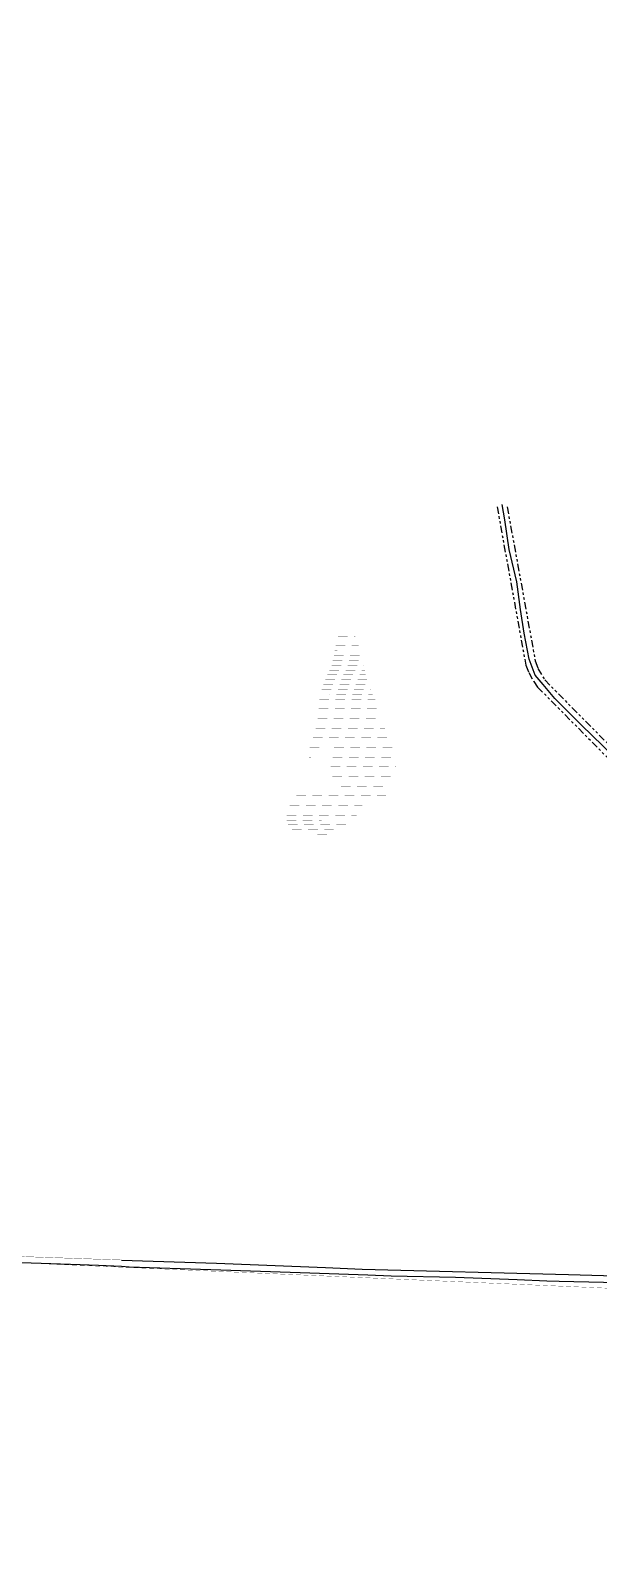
# Model space of a CAD drawing. Extents: x 204256 to 207861, y 4845615 to 4848347.
# Drawn here: x 205740 to 206092, y 4845615 to 4846552 of the extents above; entities that cross this region are included whole.
import ezdxf

# ---------------------------------------------------------------- set-up
doc = ezdxf.new("R2010")
doc.units = 0
doc.header["$LTSCALE"] = 1.5
doc.header["$MEASUREMENT"] = 0
doc.linetypes.add('TRACO_25', pattern=[8, 3, -1, 1, -1, 1, -1])
for name, color, linetype in [('HD-AREA-SUJ-INUND', 170, 'CONTINUOUS'), ('LM-LIM-SETOR-FISCAL', 7, 'CONTINUOUS'), ('SV-EIXO-RUA-N-PAV', 6, 'CONTINUOUS'), ('SV-EIXO-RUA-PAV', 20, 'CONTINUOUS'), ('SV-RUA-PAVIM-S-GUIA-C-GUIA', 7, 'CONTINUOUS')]:
    doc.layers.add(name, color=color, linetype=linetype)
doc.linetypes.add('Limite', pattern='A,20,-3,[130,ltypeshp.shx,S=6.35,R=0,X=0,Y=0],-3,20', length=46)

# ---------------------------------------------------------------- blocks, each defined once
blk = doc.blocks.new('*X15')
at = {"layer": 'HD-AREA-SUJ-INUND', "const_width": 0.13}
for points in [[(205930.316371, 4846176.550396), (205936.316371, 4846176.551212)], [(205931.694381, 4846179.550443), (205937.694381, 4846179.551394)], [(205940.316371, 4846176.551756), (205941.200464, 4846176.550505)], [(205928.380288, 4846167.550278), (205934.380288, 4846167.550956)], [(205928.838798, 4846170.550316), (205934.838798, 4846170.551027)], [(205929.429533, 4846173.550354), (205935.429533, 4846173.551105)], [(205938.380288, 4846167.551409), (205943.380288, 4846167.551974)], [(205938.838797, 4846170.551501), (205942.838797, 4846170.551975)], [(205939.429533, 4846173.551605), (205941.429533, 4846173.551855)], [(205941.429533, 4846173.551855), (205942.306311, 4846173.550483)], [(205942.838797, 4846170.551975), (205943.183074, 4846170.550459)], [(205943.380288, 4846167.551974), (205944.150874, 4846167.550436)], [(205926.393273, 4846158.550159), (205932.393273, 4846158.55076)], [(205927.124391, 4846161.550199), (205933.124391, 4846161.550821)], [(205927.842638, 4846164.55024), (205933.842638, 4846164.550887)], [(205936.393273, 4846158.551161), (205942.393273, 4846158.551761)], [(205937.124391, 4846161.551236), (205943.124391, 4846161.551858)], [(205937.842638, 4846164.551318), (205943.842638, 4846164.551966)], [(205946.393273, 4846158.552162), (205946.535358, 4846158.550361)], [(205922.518331, 4846149.550021), (205928.518331, 4846149.550552)], [(205923.729868, 4846152.550066), (205929.729868, 4846152.550619)], [(205925.060988, 4846155.550113), (205931.060988, 4846155.550688)], [(205932.518331, 4846149.550905), (205938.518331, 4846149.551436)], [(205933.729868, 4846152.550988), (205939.729868, 4846152.55154)], [(205935.060988, 4846155.551071), (205941.060988, 4846155.551647)], [(205942.518331, 4846149.551789), (205947.518331, 4846149.552231)], [(205943.729868, 4846152.551909), (205946.729868, 4846152.552185)], [(205945.060988, 4846155.55203), (205947.060988, 4846155.552222)], [(205946.729868, 4846152.552185), (205947.586949, 4846152.550305)], [(205947.060988, 4846155.552222), (205947.064111, 4846155.550333)], [(205947.518331, 4846149.552231), (205948.448279, 4846149.550281)], [(205918.820786, 4846137.549852), (205924.820786, 4846137.550312)], [(205919.266016, 4846140.54989), (205925.266016, 4846140.550364)], [(205920.290803, 4846143.549933), (205926.290803, 4846143.550424)], [(205921.315591, 4846146.549976), (205927.315591, 4846146.550487)], [(205928.820786, 4846137.550619), (205934.820786, 4846137.551078)], [(205929.266016, 4846140.550679), (205935.266016, 4846140.551153)], [(205930.290803, 4846143.550752), (205936.290803, 4846143.551243)], [(205931.315591, 4846146.550827), (205937.315591, 4846146.551337)], [(205938.820786, 4846137.551385), (205944.820786, 4846137.551844)], [(205939.266016, 4846140.551469), (205945.266016, 4846140.551943)], [(205940.290803, 4846143.551571), (205946.290803, 4846143.552062)], [(205941.315591, 4846146.551677), (205947.315591, 4846146.552187)], [(205948.820786, 4846137.552151), (205952.820786, 4846137.552457)], [(205949.266016, 4846140.552259), (205951.266016, 4846140.552416)], [(205950.290803, 4846143.552389), (205950.573834, 4846143.550236)], [(205951.266016, 4846140.552416), (205951.869152, 4846140.550216)], [(205952.820786, 4846137.552457), (205953.482067, 4846137.550199)], [(205918.148563, 4846128.549747), (205924.148563, 4846128.550185)], [(205918.427233, 4846131.549782), (205924.427233, 4846131.550228)], [(205918.49573, 4846134.549816), (205924.49573, 4846134.550267)], [(205928.148563, 4846128.550477), (205934.148563, 4846128.550916)], [(205928.427233, 4846131.550524), (205934.427233, 4846131.550969)], [(205928.49573, 4846134.550567), (205934.49573, 4846134.551018)], [(205938.148563, 4846128.551208), (205944.148563, 4846128.551647)], [(205938.427233, 4846131.551266), (205944.427233, 4846131.551711)], [(205938.49573, 4846134.551319), (205944.49573, 4846134.55177)], [(205948.148563, 4846128.551939), (205954.148563, 4846128.552377)], [(205948.427233, 4846131.552008), (205954.427233, 4846131.552453)], [(205948.49573, 4846134.55207), (205954.49573, 4846134.552521)], [(205916.505976, 4846119.549631), (205922.505976, 4846119.550044)], [(205917.18086, 4846122.549671), (205923.18086, 4846122.550094)], [(205917.703627, 4846125.549709), (205923.703627, 4846125.55014)], [(205926.505976, 4846119.55032), (205932.505976, 4846119.550733)], [(205927.18086, 4846122.550376), (205933.18086, 4846122.550799)], [(205927.703627, 4846125.550428), (205933.703627, 4846125.550859)], [(205936.505976, 4846119.551009), (205942.505976, 4846119.551422)], [(205937.18086, 4846122.551081), (205943.18086, 4846122.551503)], [(205937.703627, 4846125.551147), (205943.703627, 4846125.551578)], [(205946.505976, 4846119.551698), (205952.505976, 4846119.552111)], [(205947.18086, 4846122.551785), (205953.18086, 4846122.552208)], [(205947.703627, 4846125.551865), (205953.703627, 4846125.552297)], [(205956.505976, 4846119.552386), (205959.505976, 4846119.552593)], [(205957.18086, 4846122.55249), (205958.18086, 4846122.552561)], [(205958.18086, 4846122.552561), (205958.273629, 4846122.550082)], [(205959.505976, 4846119.552593), (205959.57152, 4846119.550062)], [(205913.820511, 4846110.549505), (205919.820511, 4846110.550477)], [(205914.792273, 4846113.549548), (205920.792273, 4846113.549943)], [(205915.732596, 4846116.54959), (205921.732596, 4846116.549994)], [(205924.792273, 4846113.550206), (205930.792273, 4846113.5506)], [(205925.732596, 4846116.550264), (205931.732596, 4846116.550668)], [(205925.943825, 4846110.549627), (205931.943825, 4846110.550069)], [(205934.792273, 4846113.550863), (205940.792273, 4846113.551258)], [(205935.732596, 4846116.550937), (205941.732596, 4846116.551341)], [(205935.943825, 4846110.550364), (205941.943825, 4846110.550807)], [(205944.792273, 4846113.551521), (205950.792273, 4846113.551915)], [(205945.732596, 4846116.55161), (205951.732596, 4846116.552014)], [(205945.943825, 4846110.551102), (205951.943825, 4846110.551545)], [(205954.792273, 4846113.552179), (205960.792273, 4846113.552573)], [(205955.732596, 4846116.552283), (205960.732596, 4846116.55262)], [(205955.943825, 4846110.55184), (205961.943825, 4846110.552283)], [(205960.732596, 4846116.55262), (205960.859036, 4846116.550042)], [(205912.425385, 4846104.549425), (205917.425385, 4846104.55034)], [(205912.505475, 4846101.549393), (205913.505475, 4846101.5498)], [(205912.821891, 4846107.549462), (205918.821891, 4846107.550512)], [(205913.505475, 4846101.5498), (205913.712508, 4846101.549405)], [(205917.425385, 4846104.55034), (205918.416341, 4846104.549485)], [(205927.163538, 4846101.54954), (205933.163538, 4846101.549976)], [(205927.676919, 4846104.549578), (205933.676919, 4846104.55002)], [(205928.002606, 4846107.549614), (205934.002606, 4846107.550063)], [(205937.163538, 4846101.550267), (205943.163538, 4846101.550703)], [(205937.676919, 4846104.550314), (205943.676919, 4846104.550756)], [(205938.002606, 4846107.550361), (205944.002606, 4846107.55081)], [(205947.163538, 4846101.550994), (205953.163538, 4846101.55143)], [(205947.676919, 4846104.55105), (205953.676919, 4846104.551492)], [(205948.002606, 4846107.551109), (205954.002606, 4846107.551557)], [(205957.163538, 4846101.55172), (205963.163538, 4846101.552157)], [(205957.676919, 4846104.551786), (205963.676919, 4846104.552228)], [(205958.002606, 4846107.551856), (205964.002606, 4846107.552304)], [(205925.328854, 4846092.549422), (205931.328854, 4846092.549848)], [(205925.804247, 4846095.54946), (205931.804247, 4846095.549886)], [(205926.38864, 4846098.549499), (205932.38864, 4846098.549929)], [(205935.328854, 4846092.550132), (205941.328854, 4846092.550557)], [(205935.804247, 4846095.55017), (205941.804247, 4846095.550596)], [(205936.38864, 4846098.550216), (205942.38864, 4846098.550646)], [(205945.328854, 4846092.550841), (205951.328854, 4846092.551266)], [(205945.804247, 4846095.55088), (205951.804247, 4846095.551306)], [(205946.38864, 4846098.550933), (205952.38864, 4846098.551363)], [(205955.328854, 4846092.55155), (205961.328854, 4846092.551976)], [(205955.804247, 4846095.55159), (205961.804247, 4846095.552016)], [(205956.38864, 4846098.55165), (205962.38864, 4846098.55208)], [(205965.328854, 4846092.552259), (205965.894512, 4846092.549828)], [(205965.804247, 4846095.5523), (205966.278702, 4846095.549865)], [(205926.948606, 4846089.549406), (205932.948606, 4846089.549845)], [(205929.606255, 4846086.549399), (205935.606255, 4846086.549865)], [(205932.223348, 4846083.549392), (205938.223348, 4846083.549897)], [(205936.948606, 4846089.550138), (205942.948606, 4846089.550577)], [(205939.606255, 4846086.550175), (205945.606255, 4846086.55064)], [(205942.223348, 4846083.550233), (205948.223348, 4846083.550737)], [(205946.948606, 4846089.55087), (205952.948606, 4846089.551309)], [(205949.606255, 4846086.55095), (205955.606255, 4846086.551416)], [(205952.223348, 4846083.551074), (205958.223348, 4846083.551578)], [(205956.948606, 4846089.551602), (205962.948606, 4846089.552041)], [(205959.606255, 4846086.551726), (205962.606255, 4846086.551959)], [(205962.606255, 4846086.551959), (205963.41311, 4846086.549737)], [(205901.930331, 4846074.54899), (205907.930331, 4846074.549353)], [(205904.552465, 4846077.54905), (205910.552465, 4846077.549415)], [(205909.378058, 4846080.549131), (205915.378058, 4846080.550099)], [(205911.930331, 4846074.549595), (205917.930331, 4846074.549958)], [(205914.552465, 4846077.549658), (205920.552465, 4846077.550023)], [(205921.930331, 4846074.5502), (205927.930331, 4846074.550562)], [(205924.552465, 4846077.550266), (205930.552465, 4846077.550631)], [(205931.628686, 4846080.549353), (205937.628686, 4846080.549854)], [(205931.930331, 4846074.550804), (205937.930331, 4846074.551167)], [(205934.552465, 4846077.550874), (205940.552465, 4846077.551239)], [(205941.628686, 4846080.550188), (205947.628686, 4846080.550689)], [(205941.930331, 4846074.551409), (205947.930331, 4846074.551772)], [(205944.552465, 4846077.551482), (205950.552465, 4846077.551847)], [(205951.628686, 4846080.551023), (205957.628686, 4846080.551524)], [(205951.930331, 4846074.552013), (205957.930331, 4846074.552376)], [(205954.552465, 4846077.55209), (205959.552465, 4846077.552394)], [(205959.552465, 4846077.552394), (205960.152807, 4846077.549606)], [(205898.535888, 4846062.548825), (205904.535888, 4846062.549242)], [(205898.63802, 4846065.548859), (205904.63802, 4846065.549271)], [(205899.323893, 4846068.548898), (205905.323893, 4846068.54931)], [(205900.507445, 4846071.548943), (205906.507445, 4846071.549347)], [(205908.535888, 4846062.54952), (205914.535888, 4846062.549938)], [(205908.63802, 4846065.549546), (205914.63802, 4846065.549958)], [(205909.323893, 4846068.549584), (205915.323893, 4846068.549995)], [(205910.507445, 4846071.549617), (205916.507445, 4846071.550021)], [(205918.535888, 4846062.550216), (205924.535888, 4846062.550634)], [(205918.63802, 4846065.550233), (205924.63802, 4846065.550645)], [(205919.323893, 4846068.550269), (205925.323893, 4846068.55068)], [(205920.507445, 4846071.550291), (205926.507445, 4846071.550695)], [(205928.535888, 4846062.550912), (205934.535888, 4846062.55133)], [(205928.63802, 4846065.55092), (205934.63802, 4846065.551333)], [(205929.323893, 4846068.550954), (205935.323893, 4846068.551365)], [(205930.507445, 4846071.550964), (205936.507445, 4846071.551368)], [(205938.535888, 4846062.551608), (205940.535888, 4846062.551747)], [(205938.63802, 4846065.551608), (205941.63802, 4846065.551814)], [(205939.323893, 4846068.551639), (205942.323893, 4846068.551845)], [(205940.507445, 4846071.551638), (205945.507445, 4846071.551975)], [(205940.535888, 4846062.551747), (205940.71064, 4846062.549246)], [(205941.63802, 4846065.551814), (205941.894313, 4846065.549291)], [(205942.323893, 4846068.551845), (205942.85139, 4846068.549334)], [(205945.507445, 4846071.551975), (205945.569861, 4846071.549394)], [(205899.34381, 4846059.5488), (205905.34381, 4846059.549231)], [(205901.889101, 4846056.548792), (205907.889101, 4846056.549325)], [(205909.34381, 4846059.549518), (205915.34381, 4846059.54995)], [(205911.889101, 4846056.54968), (205917.889101, 4846056.550212)], [(205917.604137, 4846053.548916), (205923.604137, 4846053.549789)], [(205919.34381, 4846059.550237), (205925.34381, 4846059.550668)], [(205921.889101, 4846056.550567), (205926.889101, 4846056.551011)], [(205926.889101, 4846056.551011), (205927.604254, 4846056.549049)], [(205929.343809, 4846059.550956), (205935.343809, 4846059.551387)]]:
    blk.add_lwpolyline(points, dxfattribs=at)

msp = doc.modelspace()

# ---------------------------------------------------------------- linework, layer by layer
at = {"layer": 'LM-LIM-SETOR-FISCAL', "linetype": 'Limite', "ltscale": 0.1, "const_width": 0.13, "flags": 128}
msp.add_lwpolyline([(204255.91, 4845774.54), (204446.84, 4845974), (204535.1, 4846039.96), (204560.77, 4846069.41), (204570.54, 4846097.54), (204632.4, 4846153.82), (204654.94, 4846153.05), (205078.23, 4846433.21), (204983.84, 4846565.04), (204273.38, 4846554.21), (204347.03, 4846594.12), (204378.32, 4846626.2), (204398.13, 4846660.67), (204526.98, 4846971.03), (204438.64, 4847114.19), (204402.08, 4847237.98), (204373.18, 4847447.79), (204373.2, 4847552.6), (204365.79, 4847552.5), (205446.22, 4847576.17), (205460.3, 4847496.97), (205556.14, 4847515.7), (205660.88, 4847539.89), (205654.63, 4847591.47), (205807.66, 4847598.84), (205876.3, 4847605.11), (205880.92, 4847594.37), (205947.96, 4847607.22), (205959.47, 4847609.16), (205968.56, 4847603.73), (205972.79, 4847599.34), (206017.95, 4847599.66), (206211.07, 4847610.99), (206253.35, 4847609.47), (206274.49, 4847604.21), (206283.85, 4847619.28), (206186.17, 4847750.07), (206524.96, 4848001.52), (206519.68, 4848013.26), (206960.49, 4848346.74), (206966.87, 4848336.83), (206987.16, 4848307.84), (207005.71, 4848281.99), (207017.4, 4848267.11), (206974.73, 4848235.13), (206955.48, 4848219.86), (206950.26, 4848216.07), (206955.58, 4848209.27), (206959.42, 4848202.77), (206982.67, 4848172.12), (206995.35, 4848155.22), (207005.92, 4848142.54), (207020.41, 4848120.82), (207031.95, 4848105.77), (207060.87, 4848065.4), (207066.5, 4848058.01), (207069.11, 4848053.33), (207069.26, 4848049.8), (207069.37, 4848045.04), (207075.04, 4848034.33), (207087.01, 4848019.05), (207090.77, 4848014.03), (207100.06, 4848001.48), (207111.59, 4847986.15), (207126.09, 4847965.9), (207130.37, 4847960.22), (207134.22, 4847955.66), (207145.03, 4847940.16), (207159.13, 4847921.36), (207169.47, 4847906.92), (207186.34, 4847883.83), (207193.03, 4847885.67), (207202.51, 4847892.47), (207242.67, 4847921.29), (207248.23, 4847915.4), (207260.72, 4847896.98), (207285.87, 4847860.83), (207310.76, 4847826.26), (207315.6, 4847819.35), (207328.91, 4847799.72), (207333.8, 4847793.43), (207340.01, 4847785.42), (207350.49, 4847771.92), (207365.1, 4847750.55), (207367.63, 4847745.51), (207368.81, 4847743.14), (207390.62, 4847713.26), (207400.06, 4847698.96), (207410.24, 4847685.38), (207427.79, 4847661.69), (207431.06, 4847656.73), (207440.44, 4847642.51), (207457.67, 4847619.01), (207463.75, 4847610.71), (207498.88, 4847562.81), (207506.17, 4847553.18), (207511.91, 4847545.61), (207531.85, 4847519.47), (207540.14, 4847507.78), (207556.36, 4847486.66), (207571.87, 4847465.34), (207564.83, 4847458.43), (207551.89, 4847445.71), (207534.74, 4847428.33), (207518.94, 4847409.14), (207499.11, 4847384.81), (207498.17, 4847383.65), (207496.47, 4847381.56), (207486.15, 4847368.88), (207482.26, 4847364.11), (207477.47, 4847358.01), (207465.6, 4847339.64), (207465.56, 4847339.57), (207453.37, 4847317.61), (207438.93, 4847286.56), (207430.8, 4847269.09), (207410.93, 4847225.64), (207406.21, 4847217.15), (207396.71, 4847200.13), (207391.02, 4847192.25), (207379.11, 4847175.75), (207360.52, 4847152.72), (207355.52, 4847146.52), (207336.47, 4847121.03), (207323.47, 4847103.64), (207318.06, 4847094.89), (207310.15, 4847082.08), (207305.19, 4847073.38), (207304.65, 4847072.43), (207303.79, 4847070.78), (207287.7, 4847039.93), (207271.61, 4847010.96), (207261.28, 4846991.91), (207237.73, 4846950.07), (207236, 4846947.01), (207246.02, 4846928.73), (207251.02, 4846918.92), (207261.83, 4846899.5), (207265.63, 4846893.3), (207284.85, 4846863.07), (207289.66, 4846855.66), (207307.47, 4846827.84), (207314.88, 4846816.63), (207320.06, 4846808.15), (207332.53, 4846791.25), (207339.11, 4846782.58), (207345.12, 4846773.87), (207348.76, 4846768.8), (207357.76, 4846756.36), (207363.08, 4846749.04), (207366.95, 4846743.73), (207375.37, 4846734.54), (207383.22, 4846728.41), (207384.7, 4846727.73), (207392.17, 4846724.3), (207394.9, 4846723.05), (207402.49, 4846720.73), (207417.51, 4846716.14), (207437.03, 4846709.56), (207455.89, 4846703.64), (207460.62, 4846701.8), (207464.4, 4846700.29), (207467.39, 4846699.09), (207481.11, 4846693.55), (207488.13, 4846690.92), (207492.95, 4846689.16), (207510.17, 4846679.84), (207529.47, 4846668.22), (207543.72, 4846659.45), (207561.49, 4846646.95), (207570.84, 4846639.98), (207577.05, 4846635.29), (207586.86, 4846628.1), (207606.11, 4846612.63), (207623.66, 4846599.69), (207639.45, 4846588.94), (207662.08, 4846572.67), (207671.27, 4846565.58), (207685.28, 4846561.61), (207697.24, 4846558.13), (207709.78, 4846554.65), (207731.23, 4846549.14), (207735.6, 4846547.91), (207745.02, 4846545.25), (207762.81, 4846541.24), (207775.65, 4846538.39), (207787.75, 4846535.54), (207783.77, 4846513.63), (207781.5, 4846502.37), (207779.56, 4846492.81), (207778.5, 4846480), (207783.13, 4846476.08), (207788.36, 4846474.34), (207788.71, 4846474.22), (207798.97, 4846471.45), (207842.08, 4846460.36), (207844.37, 4846459.93), (207847.21, 4846459.39), (207851.95, 4846457.87), (207854.6, 4846457.02), (207858.96, 4846455.96), (207860.74, 4846451.34), (207859.67, 4846437.09), (207856.83, 4846420), (207854.33, 4846403.63), (207846.53, 4846396.15), (207836.81, 4846356.4), (207833.21, 4846341.98), (207827.16, 4846317.88), (207806.6, 4846238.03), (207795.3, 4846194.29), (207792.57, 4846183.36), (207787.76, 4846165.39), (207754.01, 4846025.3), (207739.36, 4845961), (207739.21, 4845960.34), (207737.77, 4845953.31), (207733.28, 4845938.2), (207726.95, 4845910.14), (207723, 4845891.36), (207741.21, 4845886.65), (207760.55, 4845879.79), (207773.24, 4845875.33), (207781.18, 4845873.09), (207785.9, 4845871.77), (207797.77, 4845868.36), (207799.24, 4845867.93), (207814.84, 4845863.98), (207831.48, 4845857.74), (207850.72, 4845850.88), (207842.01, 4845830.09), (207833.57, 4845800.72), (207825.14, 4845777.91), (207814.83, 4845746.81), (207813.3, 4845742.3), (207812.54, 4845740.05), (207809.34, 4845729.53), (207804.2, 4845714.63), (207791.7, 4845677.75), (207783.5, 4845679.57), (207766.81, 4845685.02), (207754.43, 4845688.82), (207739.64, 4845691.3), (207722.13, 4845693.94), (207717.1, 4845694.68), (207690.08, 4845700.62), (207680.08, 4845702.89), (207670.03, 4845704.98), (207667.81, 4845700.16), (207660.99, 4845676.98), (207660.54, 4845673.8), (207657.39, 4845659.57), (207656.59, 4845656.53), (207655.95, 4845653.98), (207650.56, 4845639.59), (207647.27, 4845633.02), (207644.17, 4845622.85), (207641.37, 4845615.1), (207618.1, 4845615.4), (207601.33, 4845615.86), (207592.93, 4845615.82), (207543.69, 4845617.43), (207493.78, 4845618.83), (207471.28, 4845620.61), (207442.67, 4845621.38), (207409.05, 4845621.45), (207395.8, 4845621.64), (207345.61, 4845622.76), (207297.34, 4845623.66), (207294.87, 4845656.58), (207289.29, 4845728.51), (207262.54, 4845726.7), (207256.04, 4845726.92), (207223.17, 4845727.38), (207195.16, 4845729.67), (207135.61, 4845730.44), (207094.04, 4845731.93), (207071.52, 4845732.83), (207036.85, 4845734.18), (207004.87, 4845734.18), (206995.29, 4845734.45), (206955.41, 4845735.22), (205304.22, 4845806.54), (205065.89, 4845798.29), (204762.24, 4845774.02), (204255.91, 4845774.54)], close=True, dxfattribs=at)
at = {"layer": 'SV-EIXO-RUA-N-PAV'}
msp.add_lwpolyline([(206166.66, 4846039.48), (206157.4, 4846045.32), (206148.07, 4846054.12), (206130.66, 4846071.53), (206115.17, 4846088.17), (206101.09, 4846102.25), (206081.37, 4846121.46), (206064.72, 4846137.97), (206057.56, 4846146.68), (206052.69, 4846152.31), (206048.85, 4846162.3), (206045.78, 4846178.43), (206043.47, 4846193.03), (206041.17, 4846210.31), (206036.56, 4846230.28), (206033.74, 4846248.72), (206032.21, 4846258.19)], dxfattribs=at)
at = {"layer": 'SV-EIXO-RUA-PAV'}
for points in [[(205132.61, 4845802.81), (205164.35, 4845805.13), (205186.33, 4845805.24), (205197.76, 4845805), (205216.39, 4845805), (205245.76, 4845805), (205269, 4845803.82), (205300.69, 4845803.17), (205313.31, 4845802.77), (205327.2, 4845802.34), (205368.44, 4845800.31), (205375.18, 4845800.06), (205403.41, 4845799.01), (205455.9, 4845797.74), (205467.55, 4845796.92), (205512.81, 4845795.75), (205559.37, 4845794.45), (205611.41, 4845792.62), (205663.18, 4845790.54), (205703.62, 4845789.24), (205770.62, 4845787.02), (205781.9, 4845786.56), (205796.17, 4845785.87)], [(205796.17, 4845785.87), (205801.03, 4845785.51), (205851.48, 4845783.81), (205906.92, 4845782.05), (205948.95, 4845780.48), (205963.39, 4845779.95), (206003.28, 4845779.13), (206041.54, 4845777.73), (206059.88, 4845776.91), (206067.59, 4845776.68), (206113.26, 4845775.51)]]:
    msp.add_lwpolyline(points, dxfattribs=at)
at = {"layer": 'SV-RUA-PAVIM-S-GUIA-C-GUIA', "color": 7, "linetype": 'TRACO_25'}
for points in [[(206029.01, 4846256.8), (206046.77, 4846158.68)], [(206035.25, 4846256.77), (206052.66, 4846161.19)], [(206046.77, 4846158.68), (206048.68, 4846154.11), (206051.7, 4846148.54), (206054.09, 4846145.03)], [(206052.66, 4846161.19), (206054.3, 4846156.59), (206058.56, 4846149.4)], [(206058.56, 4846149.4), (206159.88, 4846046.91), (206167.55, 4846042.16)], [(206054.09, 4846145.03), (206156.21, 4846041.98), (206164.99, 4846036.54)]]:
    msp.add_lwpolyline(points, dxfattribs=at)
at = {"layer": 'SV-RUA-PAVIM-S-GUIA-C-GUIA', "const_width": 0.18}
for points in [[(205768.17, 4845790.72), (205702.78, 4845792.99)], [(205796.18, 4845789.74), (205768.17, 4845790.72)]]:
    msp.add_lwpolyline(points, dxfattribs=at)
at = {"layer": 'SV-RUA-PAVIM-S-GUIA-C-GUIA'}
msp.add_lwpolyline([(205796.18, 4845789.74), (205855.09, 4845787.7), (205922.57, 4845785), (205945.3, 4845784.09), (206073.32, 4845780.71), (206167.54, 4845778), (206253.87, 4845774.54), (206256.97, 4845775.25), (206259.63, 4845776.67)], dxfattribs=at)

# ---------------------------------------------------------------- block references
at = {"layer": 'HD-AREA-SUJ-INUND'}
msp.add_blockref('*X15', (0, 0), dxfattribs=at)

doc.saveas('drawing.dxf')
